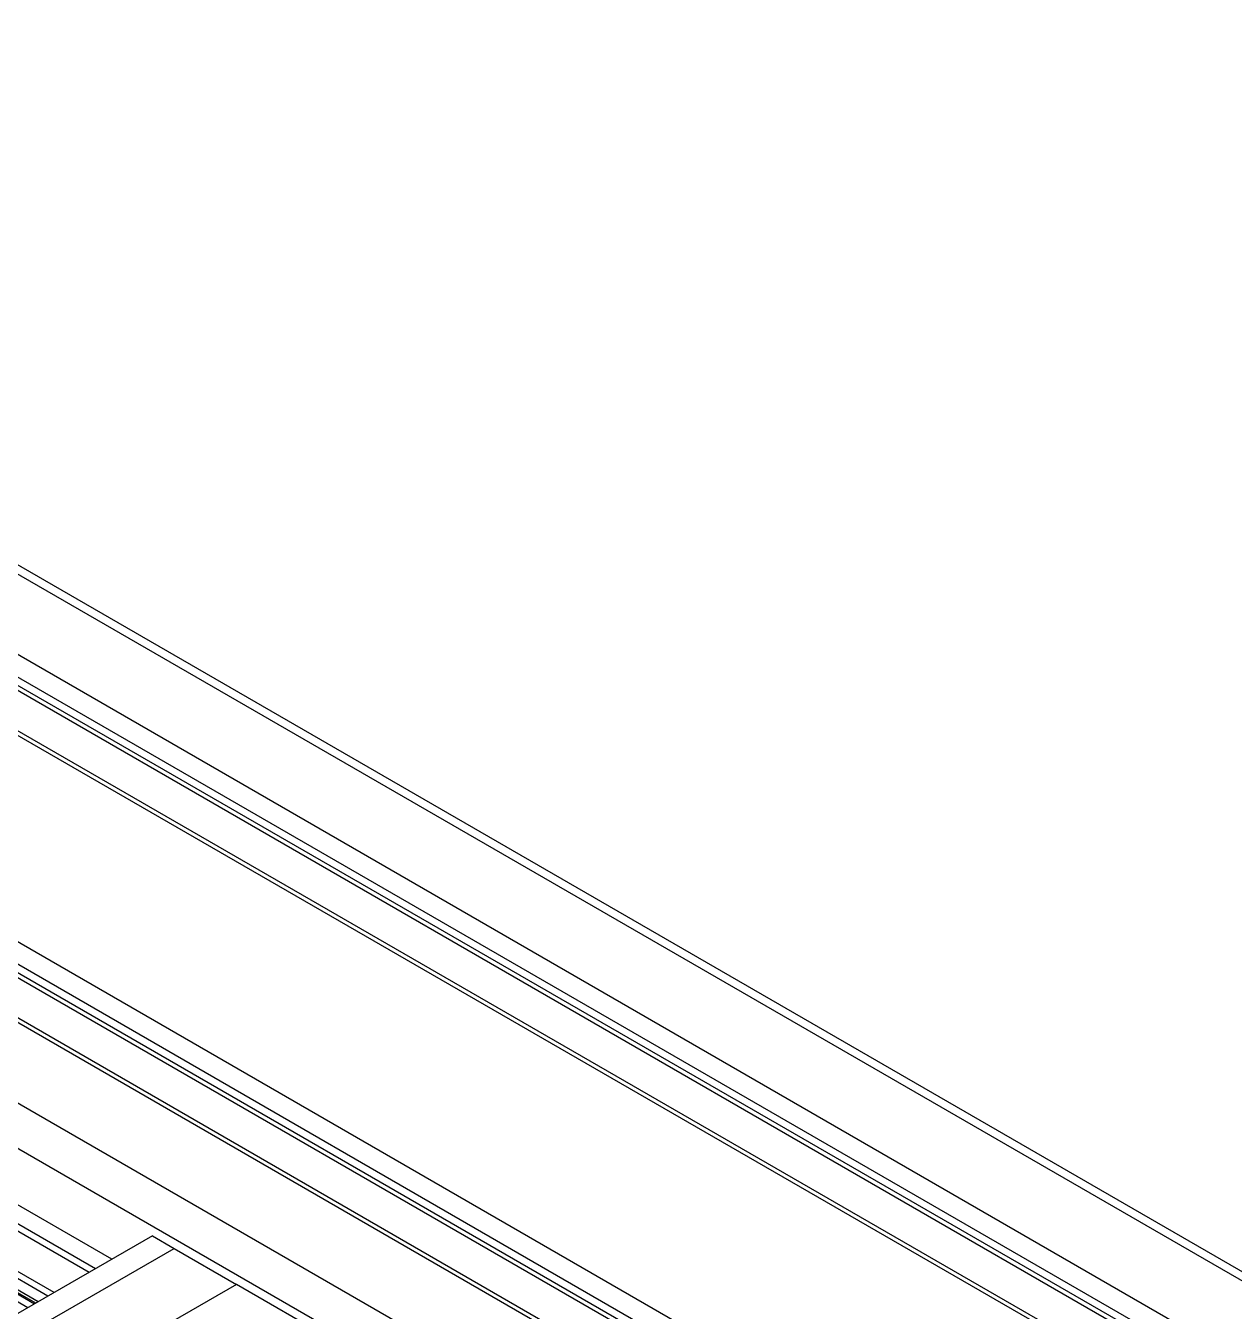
# Model space of a CAD drawing. Header units: millimetres. Extents: x 0 to 279, y 0 to 216.
# Drawn here: x 162.86 to 185.75, y 119.39 to 143.76 of the extents above; entities that cross this region are included whole.
import ezdxf

# ---------------------------------------------------------------- set-up
doc = ezdxf.new("R2010")
doc.units = ezdxf.units.MM

msp = doc.modelspace()

# ---------------------------------------------------------------- linework, layer by layer
at = {"color": 8, "linetype": 'Continuous', "lineweight": 25}
for p, q in [((256.58, 79.166), (143.682, 144.341)), ((255.414, 78.315), (142.362, 143.579)), ((255.313, 77.947), (142.177, 143.258)), ((255.331, 77.776), (142.177, 143.098)), ((164.057, 120.129), (134.113, 137.416)), ((164.175, 120.197), (134.196, 137.504)), ((162.895, 119.458), (132.915, 136.764)), ((163.019, 119.53), (133.04, 136.836)), ((163.276, 119.678), (133.698, 136.753)), ((163.394, 119.746), (133.781, 136.841)), ((163.092, 119.572), (133.514, 136.647))]:
    msp.add_line(p, q, dxfattribs=at)
at = {"color": 7, "linetype": 'Continuous', "lineweight": 25}
for p, q in [((256.711, 79.269), (143.946, 144.367)), ((258.886, 74.779), (141.035, 142.813)), ((259.017, 74.792), (141.166, 142.826)), ((142.231, 142.978), (255.41, 77.642)), ((255.499, 72.823), (137.648, 140.857)), ((255.314, 72.503), (137.463, 140.537)), ((255.314, 72.343), (137.463, 140.377)), ((254.303, 72.07), (136.452, 140.104)), ((137.517, 140.257), (255.368, 72.223)), ((254.172, 72.057), (136.321, 140.091)), ((252.852, 71.295), (135.001, 139.329)), ((252.479, 70.648), (134.628, 138.682)), ((164.489, 120.378), (134.51, 137.685)), ((163.044, 119.544), (133.082, 136.84)), ((163.045, 119.545), (133.336, 136.695)), ((165.255, 120.82), (162.661, 119.323)), ((165.255, 120.82), (165.668, 120.582)), ((163.073, 119.084), (165.668, 120.582)), ((165.668, 120.582), (166.846, 119.902)), ((166.846, 119.902), (165.609, 119.188)), ((172.798, 116.466), (166.846, 119.902))]:
    msp.add_line(p, q, dxfattribs=at)

doc.saveas('drawing.dxf')
